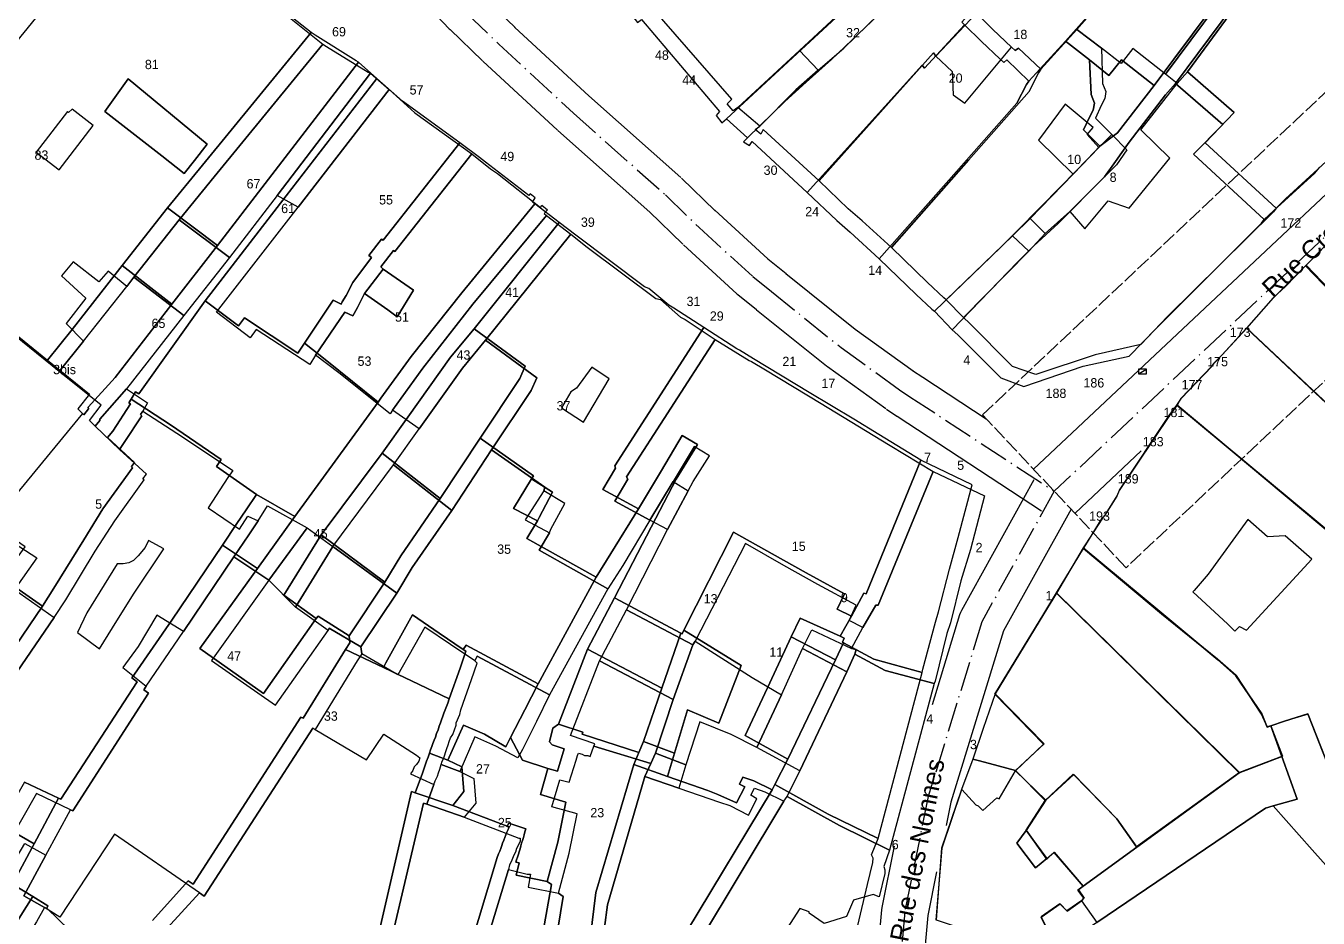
# Model space of a CAD drawing. Header units: metres. Extents: x 1927837 to 1929083, y 4266568 to 4267119.
# Drawn here: x 1927970.1 to 1928081.1, y 4266753.3 to 4266829.9 of the extents above; entities that cross this region are included whole.
import ezdxf
from ezdxf.enums import TextEntityAlignment as Align

# ---------------------------------------------------------------- set-up
doc = ezdxf.new("R2010")
doc.units = ezdxf.units.M
doc.linetypes.add('DASHDOT', pattern=[3.556, 2.54, -0.508, 0, -0.508])
doc.linetypes.add('DASHED', pattern=[1.524, 1.27, -0.254])
for name, color, linetype in [('ASS_AVALOIR', 5, 'CONTINUOUS'), ('BAT_BATI', 8, 'CONTINUOUS'), ('CAD_LIMITE', 94, 'CONTINUOUS'), ('CTL_A_QUALIFIER', 1, 'CONTINUOUS'), ('REC_EMPRISE', 6, 'DASHED'), ('TXT_ADRESSE', 8, 'CONTINUOUS'), ('TXT_VOIE', 7, 'CONTINUOUS'), ('VOI_AXE', 1, 'DASHDOT'), ('VOI_BORDURE', 7, 'CONTINUOUS')]:
    doc.layers.add(name, color=color, linetype=linetype)

# ---------------------------------------------------------------- blocks, each defined once
blk = doc.blocks.new('AVALOIR')
blk.add_line((-0.35, -0.2), (0.35, 0.2))
blk.add_lwpolyline([(-0.35, -0.2), (0.35, -0.2), (0.35, 0.2), (-0.35, 0.2)], close=True)

msp = doc.modelspace()

# ---------------------------------------------------------------- linework, layer by layer
at = {"layer": 'BAT_BATI'}
for points in [[(1928081.8, 4266818.26), (1928078.3, 4266815.06), (1928077.5, 4266814.26), (1928071.4, 4266819.87), (1928073.9, 4266822.47), (1928069.9, 4266825.98), (1928075.71, 4266833.88), (1928074.61, 4266834.68), (1928068, 4266825.78), (1928065.2, 4266827.98), (1928064.2, 4266826.68), (1928062.5, 4266827.99), (1928060.4, 4266829.59), (1928064.7, 4266834.49), (1928066.71, 4266836.99), (1928068.81, 4266839.19), (1928079.03, 4266850.59), (1928079.63, 4266851.29), (1928085.74, 4266857.69)], [(1927964.72, 4266822.87), (1927979.54, 4266841.07), (1927980.35, 4266840.37), (1927984.45, 4266837.17), (1927985.34, 4266836.47), (1927986.95, 4266835.26), (1927992.25, 4266830.95), (1927992.65, 4266830.75), (1927995.65, 4266828.35), (1927986.33, 4266816.95), (1927983.32, 4266813.25), (1927979.41, 4266808.35), (1927978.81, 4266807.55), (1927977.21, 4266808.85), (1927976.41, 4266807.95), (1927974.21, 4266809.66), (1927973.21, 4266808.45), (1927975.31, 4266806.55), (1927973.61, 4266804.35), (1927975.11, 4266802.85), (1927973, 4266800.25), (1927962.2, 4266808.97)], [(1928082.87, 4266785.83), (1928068.97, 4266797.36), (1928069.37, 4266797.96), (1928071.98, 4266800.66), (1928072.18, 4266800.96), (1928072.88, 4266801.66), (1928074.98, 4266803.96), (1928085.78, 4266793.84)], [(1927964.97, 4266768.03), (1927972.58, 4266779.13), (1927973.58, 4266780.63), (1927976.09, 4266784.83), (1927977.79, 4266787.43), (1927980.3, 4266790.93), (1927980.2, 4266791.04), (1927980.5, 4266791.44), (1927978.2, 4266793.54), (1927978.6, 4266794.14), (1927980.1, 4266796.44), (1927980, 4266796.54), (1927980.2, 4266796.84), (1927983.6, 4266794.63), (1927987.91, 4266791.73), (1927987.5, 4266791.13), (1927985.8, 4266788.53), (1927988.5, 4266786.72), (1927989.2, 4266787.82), (1927990.1, 4266787.42), (1927989.3, 4266786.22), (1927988, 4266784.32), (1927983.69, 4266777.92), (1927981.39, 4266779.32), (1927979.78, 4266776.62), (1927978.48, 4266774.82), (1927980.48, 4266773.22), (1927980.28, 4266772.92), (1927980.68, 4266772.62), (1927974.17, 4266762.52), (1927973.97, 4266762.62), (1927971.07, 4266764.02), (1927967.16, 4266757.22)], [(1928082.85, 4266764.22), (1928080.26, 4266770.83), (1928078.26, 4266770.23), (1928077.05, 4266769.83), (1928076.75, 4266769.73), (1928076.25, 4266770.83), (1928074.06, 4266774.13), (1928072.46, 4266775.54), (1928067.66, 4266779.44), (1928060.96, 4266785.06), (1928061.16, 4266785.35), (1928062.56, 4266787.66), (1928062.86, 4266787.96), (1928063.86, 4266789.56), (1928064.06, 4266790.06), (1928068.37, 4266796.56), (1928068.97, 4266797.36), (1928082.87, 4266785.83)], [(1927981.96, 4266752.1), (1927985.07, 4266755.5), (1927985.47, 4266755.2), (1927994.79, 4266769.61), (1927994.99, 4266769.5), (1927999.39, 4266766.9), (1928000.89, 4266769.1), (1928003.69, 4266767.3), (1928003.99, 4266767.09), (1928003.89, 4266766.79), (1928003.69, 4266766.49), (1928003.49, 4266766.29), (1928003.39, 4266765.99), (1928003.19, 4266765.69), (1928005.19, 4266764.79), (1928004.59, 4266763.09), (1928004.29, 4266763.19), (1928000.98, 4266749.08)], [(1928048.32, 4266753.14), (1928048.82, 4266759.35), (1928050.53, 4266764.35), (1928051.73, 4266763.05), (1928051.93, 4266762.95), (1928052.13, 4266762.75), (1928052.33, 4266762.55), (1928053.53, 4266763.64), (1928053.73, 4266763.55), (1928055.13, 4266765.95), (1928057.73, 4266763.44), (1928056.03, 4266760.84), (1928055.23, 4266759.74), (1928056.83, 4266757.64), (1928057.83, 4266758.44), (1928058.43, 4266758.94), (1928060.93, 4266756.03), (1928060.53, 4266755.73), (1928061.03, 4266755.03), (1928060.83, 4266754.83), (1928059.53, 4266753.93), (1928058.93, 4266754.53), (1928057.32, 4266753.43), (1928058.62, 4266750.83)], [(1928027.9, 4266751.16), (1928035.22, 4266763.36), (1928035.52, 4266763.76), (1928040.02, 4266761.26), (1928044.32, 4266759.15), (1928043.82, 4266757.75), (1928043.92, 4266757.45), (1928043.92, 4266757.15), (1928043.41, 4266755.15), (1928042.91, 4266755.35), (1928041.21, 4266754.85), (1928040.61, 4266753.45), (1928038.71, 4266752.85), (1928037.41, 4266753.75), (1928037.41, 4266753.85), (1928036.61, 4266754.15), (1928034.5, 4266750.85)]]:
    msp.add_lwpolyline(points, dxfattribs=at)
for points in [[(1928030.37, 4266823.21), (1928030.77, 4266823.61), (1928023.97, 4266831.43), (1928023.67, 4266831.23), (1928022.97, 4266832.13), (1928023.27, 4266832.33), (1928039.1, 4266845.52), (1928040.1, 4266844.22), (1928041.8, 4266845.42), (1928042.1, 4266845.12), (1928042.9, 4266844.02), (1928047.4, 4266838.71), (1928045.09, 4266836.61), (1928045.19, 4266835.81), (1928036.58, 4266827.81), (1928031.27, 4266822.91), (1928030.87, 4266822.61)], [(1928055.39, 4266827.99), (1928055.09, 4266827.79), (1928054.79, 4266828.09), (1928053.19, 4266829.6), (1928051.79, 4266831), (1928051.49, 4266831.2), (1928052.49, 4266832.3), (1928059.1, 4266839.4), (1928059.4, 4266839.2), (1928062.41, 4266836.49), (1928062.61, 4266836.39), (1928062.9, 4266836.09), (1928063.11, 4266835.99), (1928063.3, 4266835.79), (1928063.5, 4266835.59), (1928064.7, 4266834.49), (1928060.4, 4266829.59), (1928057.29, 4266826.19)], [(1928033.47, 4266821.01), (1928033.27, 4266820.61), (1928032.77, 4266821.01), (1928033.17, 4266821.31), (1928036.27, 4266824.41), (1928038.18, 4266826.11), (1928040.38, 4266828.01), (1928048.39, 4266835.81), (1928052.49, 4266832.3), (1928051.49, 4266831.2), (1928051.79, 4266831), (1928048.29, 4266827.3), (1928048.09, 4266827.6), (1928038.27, 4266816.6)], [(1928068, 4266825.78), (1928074.61, 4266834.68), (1928075.71, 4266833.88), (1928069.9, 4266825.98), (1928069, 4266824.98)], [(1928048.97, 4266806.58), (1928047.57, 4266807.89), (1928044.47, 4266810.89), (1928051.08, 4266818.39), (1928056.29, 4266824.29), (1928057.09, 4266825.89), (1928057.29, 4266826.19), (1928060.4, 4266829.59), (1928062.5, 4266827.99), (1928062.59, 4266824.98), (1928062.89, 4266824.28), (1928062.79, 4266823.68), (1928062.49, 4266823.08), (1928061.99, 4266821.98), (1928063.39, 4266820.58), (1928062.29, 4266819.48), (1928061.29, 4266820.58), (1928061.79, 4266821.18), (1928059.39, 4266823.19), (1928057.09, 4266820.09), (1928060.09, 4266817.18), (1928056.38, 4266813.38), (1928054.88, 4266811.88), (1928049.17, 4266806.38)], [(1927995.95, 4266828.15), (1927999.55, 4266825.94), (1927999.75, 4266825.84), (1927991.73, 4266815.34), (1927987.62, 4266810.04), (1927983.32, 4266813.25), (1927986.33, 4266816.95), (1927995.65, 4266828.35)], [(1928036.27, 4266824.41), (1928033.17, 4266821.31), (1928031.27, 4266822.91), (1928036.58, 4266827.81), (1928038.18, 4266826.11)], [(1928041.97, 4266813.19), (1928040.77, 4266814.2), (1928038.27, 4266816.6), (1928048.09, 4266827.6), (1928048.29, 4266827.3), (1928049.69, 4266826), (1928049.78, 4266824), (1928050.78, 4266823.29), (1928054.79, 4266828.09), (1928055.09, 4266827.79), (1928055.39, 4266827.99), (1928057.29, 4266826.19), (1928057.09, 4266825.89), (1928056.29, 4266824.29), (1928051.08, 4266818.39), (1928044.47, 4266810.89)], [(1928001.35, 4266824.44), (1927993.53, 4266814.34), (1927991.73, 4266815.34), (1927999.75, 4266825.84)], [(1928056.28, 4266810.58), (1928057.68, 4266812.08), (1928059.78, 4266813.98), (1928061.08, 4266812.48), (1928063.09, 4266814.88), (1928064.89, 4266814.27), (1928068.39, 4266818.57), (1928065.89, 4266820.98), (1928069, 4266824.98), (1928069.9, 4266825.98), (1928073.9, 4266822.47), (1928071.4, 4266819.87), (1928077.5, 4266814.26), (1928077.29, 4266813.96), (1928068.18, 4266804.96), (1928065.88, 4266802.56), (1928061.97, 4266801.67), (1928056.87, 4266799.97), (1928054.87, 4266800.67), (1928054.77, 4266800.77), (1928051.17, 4266804.38), (1928050.67, 4266804.88)], [(1927985.73, 4266819.75), (1927978.93, 4266825.36), (1927976.93, 4266822.56), (1927981.83, 4266818.76), (1927983.73, 4266817.25), (1927984.63, 4266818.35)], [(1927985.73, 4266819.75), (1927984.63, 4266818.35), (1927983.73, 4266817.25), (1927981.83, 4266818.76), (1927976.93, 4266822.56), (1927978.93, 4266825.36)], [(1928003.55, 4266822.44), (1928008.45, 4266818.93), (1928001.83, 4266810.53), (1928001.73, 4266810.63), (1928000.63, 4266809.23), (1928000.83, 4266809.03), (1927999.23, 4266806.93), (1927998.63, 4266805.73), (1927998.33, 4266805.23), (1927998.23, 4266805.03), (1927997.53, 4266805.33), (1927995.02, 4266801.63), (1927994.52, 4266800.83), (1927989.92, 4266803.84), (1927989.42, 4266803.14), (1927986.52, 4266805.34), (1927993.53, 4266814.34), (1928001.35, 4266824.44)], [(1927973.02, 4266817.56), (1927975.92, 4266821.36), (1927974.12, 4266822.77), (1927973.82, 4266822.47), (1927973.72, 4266822.57), (1927971.02, 4266819.07)], [(1928056.38, 4266813.38), (1928060.09, 4266817.18), (1928062.29, 4266819.48), (1928063.39, 4266820.58), (1928064.69, 4266819.28), (1928063.79, 4266817.98), (1928059.78, 4266813.98), (1928057.68, 4266812.08)], [(1928010.05, 4266817.63), (1928010.65, 4266817.23), (1928014.35, 4266814.32), (1928014.45, 4266814.52), (1928014.95, 4266814.12), (1928014.65, 4266813.82), (1928014.85, 4266813.62), (1928008.53, 4266806.02), (1928004.23, 4266800.52), (1928001.62, 4266796.92), (1928001.42, 4266796.62), (1927997.02, 4266800.13), (1927995.02, 4266801.63), (1927997.53, 4266805.33), (1927998.23, 4266805.03), (1927998.33, 4266805.23), (1927998.63, 4266805.73), (1927999.23, 4266806.93), (1928001.23, 4266805.53), (1928002.03, 4266804.93), (1928003.43, 4266807.23), (1928000.83, 4266809.03), (1928000.63, 4266809.23), (1928001.73, 4266810.63), (1928001.83, 4266810.53), (1928008.45, 4266818.93)], [(1928095, 4266802.44), (1928089.99, 4266799.04), (1928080.09, 4266809.36), (1928082.8, 4266812.15), (1928083.5, 4266812.85), (1928086.2, 4266814.85), (1928086.8, 4266815.35), (1928089.91, 4266817.95), (1928091.81, 4266819.55), (1928101.7, 4266802.63), (1928097.3, 4266799.33)], [(1927987.62, 4266810.04), (1927983.71, 4266805.04), (1927979.41, 4266808.35), (1927983.32, 4266813.25)], [(1928016.95, 4266812.02), (1928009.63, 4266802.92), (1928007.63, 4266800.52), (1928003.92, 4266795.32), (1928001.62, 4266796.92), (1928004.23, 4266800.52), (1928008.53, 4266806.02), (1928014.85, 4266813.62)], [(1928016.42, 4266788.9), (1928014.62, 4266790), (1928014.72, 4266790.3), (1928010.12, 4266793.51), (1928013.53, 4266798.61), (1928014.03, 4266799.71), (1928009.63, 4266802.92), (1928016.95, 4266812.02), (1928018.35, 4266810.91), (1928024.25, 4266806.51), (1928024.65, 4266806.41), (1928026.35, 4266804.9), (1928026.75, 4266804.7), (1928029.35, 4266803), (1928021.73, 4266791.2), (1928021.83, 4266791), (1928020.73, 4266789.1), (1928023.73, 4266787.49), (1928021.42, 4266783.59), (1928020.12, 4266781.59), (1928014.22, 4266784.9), (1928015.12, 4266786.4), (1928015.22, 4266786.7)], [(1928049.17, 4266806.38), (1928054.88, 4266811.88), (1928056.28, 4266810.58), (1928050.67, 4266804.88)], [(1928003.43, 4266807.23), (1928002.03, 4266804.93), (1928001.23, 4266805.53), (1927999.23, 4266806.93), (1928000.83, 4266809.03)], [(1928089.59, 4266794.04), (1928087.78, 4266792.04), (1928085.78, 4266793.84), (1928074.98, 4266803.96), (1928077.29, 4266806.56), (1928078.29, 4266807.56), (1928080.09, 4266809.36), (1928089.99, 4266799.04), (1928099.69, 4266790.62), (1928099.49, 4266790.52), (1928096.38, 4266787.22)], [(1927983.71, 4266805.04), (1927978.8, 4266798.74), (1927976.5, 4266796.14), (1927976.5, 4266796.04), (1927976.1, 4266795.54), (1927976, 4266795.64), (1927975.6, 4266796.04), (1927976.6, 4266797.34), (1927973, 4266800.25), (1927975.11, 4266802.85), (1927978.81, 4266807.55), (1927979.41, 4266808.35)], [(1928014.03, 4266799.71), (1928013.53, 4266798.61), (1928010.12, 4266793.51), (1928006.72, 4266788.31), (1928001.72, 4266792.22), (1928003.92, 4266795.32), (1928007.63, 4266800.52), (1928009.63, 4266802.92)], [(1928032.25, 4266801.19), (1928032.45, 4266801.09), (1928033.65, 4266800.39), (1928038.45, 4266797.49), (1928042.25, 4266795.18), (1928044.35, 4266793.88), (1928048.05, 4266791.67), (1928043.34, 4266780.17), (1928043.14, 4266780.17), (1928042.03, 4266778.27), (1928040.83, 4266778.87), (1928041.44, 4266780.17), (1928038.14, 4266781.97), (1928035.23, 4266783.58), (1928031.93, 4266785.48), (1928027.62, 4266777.08), (1928027.42, 4266776.78), (1928021.72, 4266779.79), (1928025.23, 4266786.69), (1928027.03, 4266789.99), (1928027.44, 4266790.79), (1928028.84, 4266792.99), (1928027.54, 4266793.79), (1928025.73, 4266790.79), (1928023.73, 4266787.49), (1928020.73, 4266789.1), (1928021.83, 4266791), (1928021.73, 4266791.2), (1928029.35, 4266803)], [(1928020.24, 4266799.6), (1928018.74, 4266800.61), (1928017.43, 4266798.81), (1928016.93, 4266798.51), (1928016.13, 4266797.11), (1928018.03, 4266795.9)], [(1927978.8, 4266798.74), (1927980.6, 4266797.54), (1927980.2, 4266796.84), (1927980, 4266796.54), (1927980.1, 4266796.44), (1927978.6, 4266794.14), (1927978.2, 4266793.54), (1927976.1, 4266795.54), (1927976.5, 4266796.04), (1927976.5, 4266796.14)], [(1928014.72, 4266790.3), (1928014.62, 4266790), (1928013.02, 4266787.5), (1928015.12, 4266786.4), (1928014.22, 4266784.9), (1928020.12, 4266781.59), (1928015.11, 4266772.49), (1928008.91, 4266775.8), (1928008.71, 4266775.4), (1928006.61, 4266776.8), (1928004.41, 4266778.3), (1928002.1, 4266774.2), (1927999, 4266776.01), (1927998.9, 4266776.61), (1928002.01, 4266781.21), (1928003.31, 4266783.41), (1928006.72, 4266788.31), (1928010.12, 4266793.51)], [(1928006.72, 4266788.31), (1928003.31, 4266783.41), (1928002.01, 4266781.21), (1927996.51, 4266785.22), (1928001.72, 4266792.22)], [(1928052.45, 4266789.57), (1928051.25, 4266784.96), (1928050.44, 4266782.26), (1928049.54, 4266778.66), (1928049.24, 4266777.76), (1928048.23, 4266773.66), (1928048.13, 4266773.46), (1928043.93, 4266774.56), (1928041.33, 4266775.97), (1928041.43, 4266776.37), (1928041.03, 4266776.47), (1928042.03, 4266778.27), (1928043.14, 4266780.17), (1928043.34, 4266780.17), (1928048.05, 4266791.67)], [(1928027.03, 4266789.99), (1928025.23, 4266786.69), (1928023.73, 4266787.49), (1928025.73, 4266790.79)], [(1927994.31, 4266786.82), (1927991, 4266782.32), (1927988, 4266784.32), (1927989.3, 4266786.22), (1927990.1, 4266787.42), (1927990.9, 4266788.72)], [(1927996.51, 4266785.22), (1927993.3, 4266780.01), (1927991, 4266782.32), (1927994.31, 4266786.82)], [(1928073.36, 4266778.54), (1928073.96, 4266777.94), (1928074.36, 4266778.34), (1928074.96, 4266778.04), (1928080.57, 4266784.14), (1928078.27, 4266786.14), (1928076.77, 4266786.04), (1928075.07, 4266787.54), (1928071.66, 4266782.84), (1928070.46, 4266781.44), (1928070.36, 4266781.34)], [(1927968.18, 4266786.14), (1927971.08, 4266784.24), (1927969.18, 4266781.54), (1927972.58, 4266779.13), (1927964.97, 4266768.03), (1927963.96, 4266768.63), (1927959.25, 4266761.43), (1927957.75, 4266762.23), (1927952.05, 4266765.44), (1927967.88, 4266786.44)], [(1927981.99, 4266785.03), (1927980.69, 4266785.73), (1927980.39, 4266785.13), (1927979.79, 4266784.43), (1927979.39, 4266784.03), (1927978.99, 4266783.83), (1927978.49, 4266783.73), (1927977.99, 4266783.73), (1927975.38, 4266779.53), (1927974.58, 4266777.83), (1927976.48, 4266776.43), (1927977.58, 4266778.23), (1927979.39, 4266781.13)], [(1928002.01, 4266781.21), (1927998.9, 4266776.61), (1927996.2, 4266778.21), (1927996.1, 4266778.01), (1927993.3, 4266780.01), (1927996.51, 4266785.22)], [(1928058.65, 4266781.25), (1928060.96, 4266785.06), (1928067.66, 4266779.44), (1928072.46, 4266775.54), (1928074.06, 4266774.13), (1928076.25, 4266770.83), (1928076.75, 4266769.73), (1928077.05, 4266769.83), (1928078.05, 4266767.22), (1928074.35, 4266765.83)], [(1927991, 4266782.32), (1927986.09, 4266775.42), (1927991.59, 4266771.61), (1927996.1, 4266778.01), (1927996.2, 4266778.21), (1927998.9, 4266776.61), (1927999, 4266776.01), (1927998.6, 4266775.41), (1927994.99, 4266769.5), (1927994.79, 4266769.61), (1927985.47, 4266755.2), (1927985.07, 4266755.5), (1927977.77, 4266760.51), (1927973.06, 4266753.41), (1927971.76, 4266754.22), (1927969.96, 4266755.22), (1927971.86, 4266758.72), (1927973.97, 4266762.62), (1927974.17, 4266762.52), (1927980.68, 4266772.62), (1927980.28, 4266772.92), (1927980.48, 4266773.22), (1927983.69, 4266777.92), (1927988, 4266784.32)], [(1928074.35, 4266765.83), (1928065.53, 4266759.43), (1928063.84, 4266761.83), (1928060.14, 4266765.64), (1928057.73, 4266763.44), (1928055.13, 4266765.95), (1928057.54, 4266768.24), (1928053.34, 4266772.55), (1928057.55, 4266779.45), (1928058.65, 4266781.25)], [(1928027.42, 4266776.78), (1928025.72, 4266772.08), (1928019.41, 4266775.39), (1928021.72, 4266779.79)], [(1928041.03, 4266776.47), (1928041.43, 4266776.37), (1928041.33, 4266775.97), (1928040.63, 4266774.47), (1928036.83, 4266776.47), (1928037.63, 4266778.07)], [(1928028.02, 4266770.17), (1928026.81, 4266766.47), (1928024.21, 4266767.48), (1928025.72, 4266772.08), (1928027.42, 4266776.78), (1928027.62, 4266777.08), (1928032.52, 4266773.97), (1928035.02, 4266772.47), (1928032.92, 4266767.97), (1928030.72, 4266769.07)], [(1928015.11, 4266772.49), (1928014, 4266770.19), (1928012.8, 4266767.79), (1928012.4, 4266767.09), (1928010.5, 4266768.09), (1928008.7, 4266768.89), (1928007.4, 4266765.89), (1928005.8, 4266766.49), (1928005.9, 4266766.79), (1928006, 4266766.99), (1928006.3, 4266767.89), (1928006.4, 4266768.19), (1928006.5, 4266768.49), (1928006.6, 4266768.79), (1928006.8, 4266769.09), (1928007.1, 4266769.89), (1928007.1, 4266770.09), (1928007.4, 4266770.79), (1928007.5, 4266771.19), (1928008.4, 4266773.8), (1928008.91, 4266775.2), (1928008.71, 4266775.4), (1928008.91, 4266775.8)], [(1928040.63, 4266774.47), (1928036.62, 4266765.96), (1928032.92, 4266767.97), (1928035.02, 4266772.47), (1928036.83, 4266776.47)], [(1928043.93, 4266774.56), (1928048.13, 4266773.46), (1928044.32, 4266759.15), (1928040.02, 4266761.26), (1928035.52, 4266763.76), (1928036.62, 4266765.96), (1928040.63, 4266774.47), (1928041.33, 4266775.97)], [(1928025.72, 4266772.08), (1928024.21, 4266767.48), (1928023.81, 4266766.58), (1928018.91, 4266768.08), (1928019.01, 4266768.28), (1928016.91, 4266768.98), (1928019.41, 4266775.39)], [(1928017.91, 4266767.38), (1928018.11, 4266767.28), (1928018.41, 4266767.28), (1928018.61, 4266767.18), (1928018.91, 4266768.08), (1928023.81, 4266766.58), (1928023.31, 4266765.48), (1928020.09, 4266754.47), (1928019.59, 4266750.57), (1928019.79, 4266746.36), (1928020.58, 4266740.06), (1928016.88, 4266739.56), (1928015.59, 4266750.97), (1928016.29, 4266755.17), (1928015.89, 4266755.47), (1928016.8, 4266758.88), (1928017.5, 4266762.28), (1928015.3, 4266762.88), (1928016, 4266765.18), (1928016.8, 4266764.98), (1928017.4, 4266766.88), (1928017.51, 4266767.28), (1928017.61, 4266767.48)], [(1928026.81, 4266766.47), (1928026.21, 4266764.47), (1928023.31, 4266765.48), (1928023.81, 4266766.58), (1928024.21, 4266767.48)], [(1928007.4, 4266765.89), (1928008.6, 4266765.29), (1928008.79, 4266763.19), (1928007.79, 4266761.99), (1928004.59, 4266763.09), (1928005.19, 4266764.79), (1928005.29, 4266765.09), (1928005.49, 4266765.49), (1928005.59, 4266765.79), (1928005.69, 4266766.09), (1928005.8, 4266766.49)], [(1928026.21, 4266764.47), (1928029.71, 4266763.27), (1928030.61, 4266762.97), (1928032.21, 4266762.16), (1928032.91, 4266763.56), (1928032.41, 4266763.87), (1928032.71, 4266764.47), (1928033.61, 4266764.16), (1928035.22, 4266763.36), (1928027.9, 4266751.16), (1928028.3, 4266751.06), (1928027.79, 4266746.96), (1928027.99, 4266743.25), (1928028.19, 4266741.15), (1928026.49, 4266740.95), (1928025.19, 4266740.65), (1928020.58, 4266740.06), (1928019.79, 4266746.36), (1928019.59, 4266750.57), (1928020.09, 4266754.47), (1928023.31, 4266765.48)], [(1928004.59, 4266763.09), (1928007.79, 4266761.99), (1928012.49, 4266760.18), (1928012.59, 4266760.18), (1928012.59, 4266759.88), (1928012.49, 4266759.68), (1928012.39, 4266759.48), (1928012.29, 4266759.28), (1928012.19, 4266758.98), (1928012.09, 4266758.78), (1928011.99, 4266758.58), (1928011.89, 4266758.28), (1928011.79, 4266758.08), (1928011.69, 4266757.88), (1928011.59, 4266757.48), (1928009.18, 4266749.58), (1928008.88, 4266749.48), (1928007.08, 4266749.38), (1928003.68, 4266749.18), (1928000.98, 4266749.08), (1928004.29, 4266763.19)], [(1928055.23, 4266759.74), (1928056.03, 4266760.84), (1928057.83, 4266758.44), (1928056.83, 4266757.64)], [(1927966.45, 4266754.12), (1927967.96, 4266756.72), (1927968.16, 4266756.52), (1927970.06, 4266759.72), (1927971.86, 4266758.72), (1927969.96, 4266755.22), (1927971.76, 4266754.22), (1927971.06, 4266753.01), (1927965.54, 4266744.31), (1927961.04, 4266746.92), (1927965.55, 4266754.52)], [(1928013.19, 4266757.08), (1928013.49, 4266757.08), (1928013.29, 4266755.98), (1928015.89, 4266755.47), (1928016.29, 4266755.17), (1928015.59, 4266750.97), (1928016.88, 4266739.56), (1928016.58, 4266739.56), (1928013.27, 4266738.96), (1928010.57, 4266738.47), (1928009.28, 4266745.87), (1928008.88, 4266749.48), (1928009.18, 4266749.58), (1928011.59, 4266757.48)]]:
    msp.add_lwpolyline(points, close=True, dxfattribs=at)
at = {"layer": 'CAD_LIMITE'}
for points in [[(1928084.7, 4266856.69), (1928078.64, 4266850.22), (1928078.02, 4266849.61), (1928067.76, 4266838.2), (1928065.75, 4266835.99), (1928063.73, 4266833.5), (1928059.41, 4266828.6), (1928061.47, 4266826.99), (1928063.15, 4266825.65), (1928064.24, 4266827.01), (1928067.04, 4266824.79), (1928073.62, 4266833.64), (1928074.69, 4266832.83), (1928068.86, 4266824.97)], [(1928041.78, 4266846.34), (1928042.63, 4266845.3), (1928041.05, 4266844.11), (1928040.82, 4266844.4), (1928039.12, 4266843.23), (1928038.05, 4266844.52), (1928022.3, 4266831.28), (1928021.98, 4266831.09), (1928022.68, 4266830.21), (1928023.01, 4266830.47), (1928029.71, 4266822.57), (1928029.41, 4266822.21), (1928029.9, 4266821.6), (1928030.3, 4266821.93), (1928035.61, 4266826.83), (1928044.2, 4266834.78), (1928044.04, 4266835.63), (1928046.36, 4266837.66), (1928048.63, 4266839.35), (1928048.56, 4266839.47), (1928050.08, 4266840.81), (1928046.11, 4266846.18), (1928044.45, 4266848.39), (1928041.78, 4266846.34)], [(1927978.42, 4266809.33), (1927982.32, 4266814.29), (1927985.31, 4266817.96), (1927994.65, 4266829.33), (1927991.58, 4266831.74), (1927991.28, 4266831.99), (1927985.91, 4266836.21), (1927984.3, 4266837.5), (1927983.49, 4266838.13), (1927979.32, 4266841.4), (1927978.56, 4266842.02), (1927963.73, 4266823.86)], [(1928051.46, 4266831.3), (1928050.52, 4266830.23), (1928050.76, 4266830.01), (1928052.21, 4266828.58), (1928053.79, 4266827.08), (1928054.12, 4266826.76), (1928054.37, 4266827.01), (1928056.28, 4266825.17), (1928059.41, 4266828.6), (1928063.73, 4266833.5), (1928062.51, 4266834.57), (1928062.29, 4266834.78), (1928062.08, 4266834.96), (1928061.89, 4266835.12), (1928061.63, 4266835.34), (1928061.4, 4266835.53), (1928058.39, 4266838.15), (1928058.09, 4266838.44), (1928051.46, 4266831.3)], [(1928044.2, 4266834.78), (1928035.61, 4266826.83), (1928030.3, 4266821.93), (1928032.12, 4266820.29), (1928035.32, 4266823.43), (1928037.16, 4266825.08), (1928039.32, 4266827.03), (1928047.43, 4266834.75)], [(1928047.43, 4266834.75), (1928039.32, 4266827.03), (1928037.16, 4266825.08), (1928035.32, 4266823.43), (1928032.12, 4266820.29), (1928031.78, 4266819.96), (1928032.29, 4266819.64), (1928032.5, 4266819.98), (1928037.24, 4266815.6), (1928047.1, 4266826.55), (1928047.32, 4266826.28), (1928050.76, 4266830.01), (1928050.52, 4266830.23), (1928051.46, 4266831.3), (1928047.43, 4266834.75)], [(1928068.86, 4266824.97), (1928074.69, 4266832.83), (1928073.62, 4266833.64), (1928067.04, 4266824.79), (1928063.89, 4266820.73), (1928062.37, 4266819.59), (1928061.3, 4266818.48), (1928059.09, 4266816.19), (1928055.34, 4266812.38), (1928053.88, 4266810.92), (1928048.18, 4266805.41), (1928049.69, 4266803.82), (1928055.3, 4266809.62), (1928056.7, 4266811.04), (1928058.8, 4266812.96), (1928062.77, 4266816.94), (1928063.72, 4266818.28), (1928064.25, 4266819.04), (1928064.89, 4266819.94), (1928068.01, 4266823.98), (1928068.86, 4266824.97)], [(1928056.28, 4266825.17), (1928054.37, 4266827.01), (1928054.12, 4266826.76), (1928053.79, 4266827.08), (1928052.21, 4266828.58), (1928050.76, 4266830.01), (1928047.32, 4266826.28), (1928047.1, 4266826.55), (1928037.24, 4266815.6), (1928039.79, 4266813.21), (1928040.92, 4266812.21), (1928043.43, 4266809.92), (1928050.05, 4266817.42), (1928055.24, 4266823.28), (1928056.06, 4266824.89), (1928056.28, 4266825.17)], [(1927986.6, 4266811.06), (1927990.7, 4266816.38), (1927998.71, 4266826.8), (1927998.51, 4266826.91), (1927994.98, 4266829.11), (1927994.65, 4266829.33), (1927985.31, 4266817.96), (1927982.32, 4266814.29), (1927986.6, 4266811.06)], [(1928059.41, 4266828.6), (1928056.28, 4266825.17), (1928056.06, 4266824.89), (1928055.24, 4266823.28), (1928050.05, 4266817.42), (1928043.43, 4266809.92), (1928046.61, 4266806.86), (1928047.94, 4266805.59), (1928048.18, 4266805.41), (1928053.88, 4266810.92), (1928055.34, 4266812.38), (1928059.09, 4266816.19), (1928061.3, 4266818.48), (1928062.37, 4266819.59), (1928060.96, 4266820.98), (1928061.45, 4266822.03), (1928061.79, 4266822.67), (1928061.9, 4266823.27), (1928061.62, 4266824.02), (1928061.47, 4266826.99), (1928059.41, 4266828.6)], [(1927968.14, 4266782.49), (1927971.58, 4266780.1), (1927972.54, 4266781.64), (1927975.12, 4266785.8), (1927976.76, 4266788.45), (1927979.31, 4266791.97), (1927979.22, 4266792.08), (1927979.48, 4266792.44), (1927977.16, 4266794.57), (1927977.63, 4266795.13), (1927979.13, 4266797.46), (1927978.98, 4266797.56), (1927979.2, 4266797.88), (1927979.57, 4266798.5), (1927979.84, 4266798.33), (1927985.54, 4266806.32), (1927992.5, 4266815.31), (1928000.29, 4266825.4), (1927998.71, 4266826.8), (1927990.7, 4266816.38), (1927986.6, 4266811.06), (1927982.69, 4266806.01), (1927977.82, 4266799.72), (1927975.5, 4266797.17), (1927975.54, 4266797.05), (1927975.12, 4266796.53), (1927975, 4266796.65)], [(1928061.47, 4266826.99), (1928061.62, 4266824.02), (1928061.9, 4266823.27), (1928061.79, 4266822.67), (1928061.45, 4266822.03), (1928060.96, 4266820.98), (1928062.37, 4266819.59), (1928063.89, 4266820.73), (1928067.04, 4266824.79), (1928064.24, 4266827.01), (1928063.15, 4266825.65), (1928061.47, 4266826.99)], [(1928000.29, 4266825.4), (1927992.5, 4266815.31), (1927985.54, 4266806.32), (1927988.4, 4266804.15), (1927988.91, 4266804.86), (1927993.51, 4266801.82), (1927994.06, 4266802.67), (1927996.54, 4266806.37), (1927997.21, 4266806.03), (1927997.32, 4266806.22), (1927997.65, 4266806.78), (1927998.23, 4266807.89), (1927999.83, 4266810.04), (1927999.61, 4266810.19), (1928000.68, 4266811.6), (1928000.83, 4266811.51), (1928007.42, 4266819.88), (1928002.49, 4266823.45), (1928000.29, 4266825.4)], [(1928068.86, 4266824.97), (1928068.01, 4266823.98), (1928064.89, 4266819.94), (1928064.25, 4266819.04), (1928063.72, 4266818.28), (1928062.77, 4266816.94), (1928058.8, 4266812.96), (1928056.7, 4266811.04), (1928055.3, 4266809.62), (1928049.69, 4266803.82), (1928050.16, 4266803.39), (1928053.79, 4266799.77), (1928053.88, 4266799.71), (1928055.84, 4266798.96), (1928060.93, 4266800.71), (1928064.88, 4266801.57), (1928067.21, 4266803.93), (1928076.25, 4266812.98), (1928076.47, 4266813.28), (1928070.41, 4266818.91), (1928072.94, 4266821.45), (1928068.86, 4266824.97)], [(1928068.86, 4266824.97), (1928072.94, 4266821.45), (1928070.41, 4266818.91), (1928076.47, 4266813.28), (1928077.28, 4266814.03), (1928080.83, 4266817.26), (1928081.27, 4266817.77)], [(1928000.4, 4266797.62), (1928000.64, 4266797.95), (1928003.23, 4266801.54), (1928007.58, 4266806.99), (1928013.85, 4266814.64), (1928013.64, 4266814.79), (1928013.89, 4266815.14), (1928013.45, 4266815.49), (1928013.34, 4266815.35), (1928009.62, 4266818.2), (1928009.09, 4266818.6), (1928007.42, 4266819.88), (1928000.83, 4266811.51), (1928000.68, 4266811.6), (1927999.61, 4266810.19), (1927999.83, 4266810.04), (1927998.23, 4266807.89), (1927997.65, 4266806.78), (1927997.32, 4266806.22), (1927997.21, 4266806.03), (1927996.54, 4266806.37), (1927994.06, 4266802.67), (1927995.99, 4266801.17), (1928000.4, 4266797.62)], [(1928089.99, 4266798.99), (1928094.98, 4266802.47), (1928097.26, 4266799.36), (1928099.67, 4266796.97), (1928103.49, 4266793.17), (1928106.83, 4266795.27), (1928103.27, 4266800.8), (1928102.01, 4266802.79), (1928101.65, 4266802.59), (1928091.77, 4266819.58), (1928089.9, 4266817.99), (1928086.77, 4266815.33), (1928086.18, 4266814.89), (1928083.47, 4266812.8), (1928082.8, 4266812.13), (1928080.04, 4266809.3), (1928089.99, 4266798.99)], [(1927993.25, 4266787.79), (1927990.04, 4266783.34), (1927985.09, 4266776.45), (1927990.56, 4266772.61), (1927995.08, 4266779.03), (1927992.31, 4266781.03), (1927995.5, 4266786.21), (1928000.74, 4266793.23), (1928002.95, 4266796.32), (1928006.62, 4266801.48), (1928008.63, 4266803.91), (1928015.95, 4266813.03), (1928013.85, 4266814.64), (1928007.58, 4266806.99), (1928003.23, 4266801.54), (1928000.64, 4266797.95), (1928000.4, 4266797.62), (1927993.25, 4266787.79)], [(1927982.69, 4266806.01), (1927986.6, 4266811.06), (1927982.32, 4266814.29), (1927978.42, 4266809.33), (1927982.69, 4266806.01)], [(1928008.63, 4266803.91), (1928013.02, 4266800.7), (1928012.57, 4266799.64), (1928009.17, 4266794.51), (1928013.74, 4266791.29), (1928013.57, 4266791.02), (1928015.37, 4266789.87), (1928014.22, 4266787.7), (1928014.07, 4266787.43), (1928013.17, 4266785.91), (1928019.11, 4266782.59), (1928020.37, 4266784.62), (1928022.76, 4266788.46), (1928019.69, 4266790.12), (1928020.79, 4266791.95), (1928020.73, 4266792.15), (1928028.37, 4266804.03), (1928025.78, 4266805.69), (1928025.36, 4266805.95), (1928023.64, 4266807.36), (1928023.27, 4266807.5), (1928017.36, 4266811.94), (1928015.95, 4266813.03), (1928008.63, 4266803.91)], [(1927961.22, 4266809.96), (1927972.01, 4266801.21), (1927974.11, 4266803.86), (1927977.81, 4266808.57), (1927978.42, 4266809.33)], [(1927975, 4266796.65), (1927975.12, 4266796.53), (1927975.54, 4266797.05), (1927975.5, 4266797.17), (1927977.82, 4266799.72), (1927982.69, 4266806.01), (1927978.42, 4266809.33), (1927977.81, 4266808.57), (1927974.11, 4266803.86), (1927972.01, 4266801.21), (1927975.62, 4266798.29), (1927974.6, 4266797.04), (1927975, 4266796.65)], [(1928074.95, 4266803.95), (1928085.76, 4266793.81), (1928087.83, 4266792.08), (1928095.11, 4266785.77), (1928095.3, 4266785.97), (1928096.42, 4266787.21), (1928099.47, 4266790.52), (1928099.73, 4266790.66), (1928089.99, 4266798.99), (1928080.04, 4266809.3), (1928078.3, 4266807.55), (1928077.24, 4266806.56), (1928074.95, 4266803.95)], [(1927985.54, 4266806.32), (1927979.84, 4266798.33), (1927979.57, 4266798.5), (1927979.2, 4266797.88), (1927982.58, 4266795.65), (1927986.91, 4266792.69), (1927986.52, 4266792.1), (1927988.24, 4266790.87), (1927989.94, 4266789.68), (1927993.25, 4266787.79), (1928000.4, 4266797.62), (1927995.99, 4266801.17), (1927994.06, 4266802.67), (1927993.51, 4266801.82), (1927988.91, 4266804.86), (1927988.4, 4266804.15), (1927985.54, 4266806.32)], [(1928000.74, 4266793.23), (1928005.72, 4266789.35), (1928009.17, 4266794.51), (1928012.57, 4266799.64), (1928013.02, 4266800.7), (1928008.63, 4266803.91), (1928006.62, 4266801.48), (1928002.95, 4266796.32), (1928000.74, 4266793.23)], [(1928022.76, 4266788.46), (1928024.72, 4266791.75), (1928026.49, 4266794.76), (1928027.81, 4266793.97), (1928026.44, 4266791.75), (1928025.99, 4266791.01), (1928024.23, 4266787.64), (1928020.69, 4266780.81), (1928026.4, 4266777.79), (1928026.49, 4266777.73), (1928026.65, 4266778.04), (1928030.92, 4266786.46), (1928034.23, 4266784.59), (1928037.14, 4266782.97), (1928040.43, 4266781.15), (1928039.82, 4266779.84), (1928041.03, 4266779.25), (1928042.1, 4266781.21), (1928042.3, 4266781.16), (1928047, 4266792.64), (1928043.39, 4266794.84), (1928041.24, 4266796.14), (1928037.41, 4266798.44), (1928032.64, 4266801.34), (1928031.43, 4266802.07), (1928031.21, 4266802.19), (1928028.37, 4266804.03), (1928020.73, 4266792.15), (1928020.79, 4266791.95), (1928019.69, 4266790.12), (1928022.76, 4266788.46)], [(1928074.95, 4266803.95), (1928072.87, 4266801.67), (1928072.13, 4266800.94), (1928071.96, 4266800.67), (1928069.33, 4266797.92), (1928069, 4266797.36), (1928082.83, 4266785.79)], [(1928085.76, 4266793.81), (1928074.95, 4266803.95)], [(1927970.02, 4266764.99), (1927972.96, 4266763.61), (1927973.15, 4266763.52), (1927979.71, 4266773.6), (1927979.26, 4266773.95), (1927979.49, 4266774.25), (1927982.67, 4266778.88), (1927987.03, 4266785.34), (1927988.27, 4266787.19), (1927989.06, 4266788.37), (1927989.94, 4266789.68), (1927988.24, 4266790.87), (1927986.52, 4266792.1), (1927986.91, 4266792.69), (1927982.58, 4266795.65), (1927979.2, 4266797.88), (1927978.98, 4266797.56), (1927979.13, 4266797.46), (1927977.63, 4266795.13), (1927977.16, 4266794.57), (1927979.48, 4266792.44), (1927979.22, 4266792.08), (1927979.31, 4266791.97), (1927976.76, 4266788.45), (1927975.12, 4266785.8), (1927972.54, 4266781.64), (1927971.58, 4266780.1), (1927964.01, 4266768.99)], [(1927975, 4266796.65), (1927967.21, 4266787.16)], [(1928069, 4266797.36), (1928068.4, 4266796.56), (1928064.03, 4266790.02), (1928063.84, 4266789.54), (1928062.86, 4266787.98), (1928062.6, 4266787.66), (1928061.12, 4266785.37), (1928060.95, 4266785.09), (1928067.69, 4266779.49), (1928072.49, 4266775.48), (1928074.04, 4266774.12), (1928076.27, 4266770.86), (1928076.74, 4266769.72), (1928077.05, 4266769.82), (1928078.23, 4266770.21), (1928080.22, 4266770.86), (1928082.86, 4266764.15)], [(1928082.83, 4266785.79), (1928069, 4266797.36)], [(1928013.57, 4266791.02), (1928013.74, 4266791.29), (1928009.17, 4266794.51), (1928005.72, 4266789.35), (1928002.34, 4266784.43), (1928000.98, 4266782.17), (1927997.9, 4266777.55), (1927997.97, 4266776.96), (1927997.59, 4266776.38), (1928000.86, 4266774.83), (1928001.07, 4266775.24), (1928003.35, 4266779.34), (1928005.64, 4266777.79), (1928007.69, 4266776.39), (1928007.95, 4266776.75), (1928014.13, 4266773.44), (1928019.11, 4266782.59), (1928013.17, 4266785.91), (1928014.07, 4266787.43), (1928012.02, 4266788.47), (1928013.57, 4266791.02)], [(1928014.97, 4266766.16), (1928015.79, 4266765.94), (1928016.36, 4266767.85), (1928015.33, 4266768.19), (1928015.1, 4266768.46), (1928015.41, 4266769.63), (1928015.89, 4266769.98), (1928018.38, 4266776.41), (1928020.69, 4266780.81), (1928024.23, 4266787.64), (1928025.99, 4266791.01), (1928026.44, 4266791.75), (1928027.81, 4266793.97), (1928026.49, 4266794.76), (1928024.72, 4266791.75), (1928022.76, 4266788.46), (1928020.37, 4266784.62), (1928019.11, 4266782.59), (1928014.13, 4266773.44), (1928012.98, 4266771.2), (1928011.77, 4266768.81), (1928012.79, 4266766.87), (1928014.97, 4266766.16)], [(1927995.5, 4266786.21), (1928000.98, 4266782.17), (1928002.34, 4266784.43), (1928005.72, 4266789.35), (1928000.74, 4266793.23), (1927995.5, 4266786.21)], [(1928040.37, 4266776.94), (1928042.95, 4266775.54), (1928047.12, 4266774.41), (1928047.18, 4266774.69), (1928048.27, 4266778.73), (1928048.5, 4266779.61), (1928049.47, 4266783.26), (1928050.2, 4266785.98), (1928051.4, 4266790.52), (1928047, 4266792.64), (1928042.3, 4266781.16), (1928042.1, 4266781.21), (1928041.03, 4266779.25), (1928040.07, 4266777.51), (1928040.41, 4266777.36), (1928040.26, 4266777.01), (1928040.37, 4266776.94)], [(1928013.57, 4266791.02), (1928012.02, 4266788.47), (1928014.07, 4266787.43), (1928014.22, 4266787.7), (1928015.37, 4266789.87), (1928013.57, 4266791.02)], [(1927989.94, 4266789.68), (1927989.06, 4266788.37), (1927988.27, 4266787.19), (1927987.03, 4266785.34), (1927990.04, 4266783.34), (1927993.25, 4266787.79), (1927989.94, 4266789.68)], [(1927964.01, 4266768.99), (1927971.58, 4266780.1), (1927968.14, 4266782.49), (1927970.09, 4266785.2), (1927967.21, 4266787.16), (1927966.86, 4266787.4), (1927951.04, 4266766.44), (1927956.79, 4266763.19), (1927958.21, 4266762.39), (1927963, 4266769.63), (1927964.01, 4266768.99)], [(1927995.08, 4266779.03), (1927995.24, 4266779.25), (1927997.9, 4266777.55), (1928000.98, 4266782.17), (1927995.5, 4266786.21), (1927992.31, 4266781.03), (1927995.08, 4266779.03)], [(1928034.46, 4266764.8), (1928035.57, 4266766.95), (1928031.91, 4266768.98), (1928034.02, 4266773.51), (1928035.87, 4266777.46), (1928036.63, 4266779.07), (1928040.07, 4266777.51), (1928041.03, 4266779.25), (1928039.82, 4266779.84), (1928040.43, 4266781.15), (1928037.14, 4266782.97), (1928034.23, 4266784.59), (1928030.92, 4266786.46), (1928026.65, 4266778.04), (1928031.57, 4266775), (1928029.66, 4266770.06), (1928026.96, 4266771.19), (1928025.84, 4266767.48), (1928025.23, 4266765.48), (1928028.71, 4266764.27), (1928029.57, 4266763.93), (1928031.18, 4266763.2), (1928031.88, 4266764.58), (1928031.42, 4266764.81), (1928031.72, 4266765.43), (1928032.65, 4266765.11), (1928034.23, 4266764.33), (1928034.46, 4266764.8)], [(1927990.04, 4266783.34), (1927987.03, 4266785.34), (1927982.67, 4266778.88), (1927979.49, 4266774.25), (1927979.26, 4266773.95), (1927979.71, 4266773.6), (1927973.15, 4266763.52), (1927972.96, 4266763.61), (1927970.85, 4266759.68), (1927969, 4266756.23), (1927970.74, 4266755.16), (1927972.04, 4266754.38), (1927971.95, 4266754.17), (1927976.79, 4266749.47)], [(1928060.95, 4266785.09), (1928058.66, 4266781.22), (1928074.34, 4266765.8), (1928078, 4266767.2), (1928077.05, 4266769.82), (1928076.74, 4266769.72), (1928076.27, 4266770.86), (1928074.04, 4266774.12), (1928072.49, 4266775.48), (1928067.69, 4266779.49), (1928060.95, 4266785.09)], [(1927981.01, 4266753.12), (1927984.08, 4266756.52), (1927984.51, 4266756.22), (1927993.76, 4266770.58), (1927993.95, 4266770.47), (1927997.59, 4266776.38), (1927997.97, 4266776.96), (1927997.9, 4266777.55), (1927995.24, 4266779.25), (1927995.08, 4266779.03), (1927990.56, 4266772.61), (1927985.09, 4266776.45), (1927990.04, 4266783.34)], [(1928058.66, 4266781.22), (1928057.55, 4266779.43), (1928053.37, 4266772.56), (1928057.58, 4266768.27), (1928055.12, 4266765.99), (1928057.68, 4266763.42), (1928060.09, 4266765.66), (1928063.82, 4266761.83), (1928065.54, 4266759.4), (1928074.34, 4266765.8), (1928058.66, 4266781.22)], [(1928020.69, 4266780.81), (1928018.38, 4266776.41), (1928024.76, 4266773.07), (1928026.4, 4266777.79), (1928020.69, 4266780.81)], [(1928000.86, 4266774.83), (1928003.93, 4266773.38), (1928006.5, 4266772.14), (1928007.43, 4266774.76), (1928007.94, 4266776.23), (1928007.69, 4266776.39), (1928005.64, 4266777.79), (1928003.35, 4266779.34), (1928001.07, 4266775.24), (1928000.86, 4266774.83)], [(1928040.37, 4266776.94), (1928040.26, 4266777.01), (1928040.41, 4266777.36), (1928040.07, 4266777.51), (1928036.63, 4266779.07), (1928035.87, 4266777.46), (1928039.67, 4266775.48), (1928040.37, 4266776.94)], [(1928025.84, 4266767.48), (1928026.96, 4266771.19), (1928029.66, 4266770.06), (1928031.57, 4266775), (1928026.65, 4266778.04), (1928026.49, 4266777.73), (1928026.4, 4266777.79), (1928024.76, 4266773.07), (1928023.17, 4266768.47), (1928025.84, 4266767.48)], [(1928006.37, 4266766.87), (1928007.74, 4266769.88), (1928009.52, 4266769.1), (1928011.37, 4266768.02), (1928011.77, 4266768.81), (1928012.98, 4266771.2), (1928014.13, 4266773.44), (1928007.95, 4266776.75), (1928007.69, 4266776.39), (1928007.94, 4266776.23), (1928007.43, 4266774.76), (1928006.5, 4266772.14), (1928006.37, 4266771.77), (1928006.1, 4266771.05), (1928006.05, 4266770.91), (1928005.75, 4266770.09), (1928005.64, 4266769.79), (1928005.54, 4266769.48), (1928005.41, 4266769.16), (1928005.31, 4266768.86), (1928005.2, 4266768.58), (1928005.1, 4266768.3), (1928005, 4266768.04), (1928004.9, 4266767.76), (1928004.81, 4266767.48), (1928006.37, 4266766.87)], [(1928035.57, 4266766.95), (1928039.67, 4266775.48), (1928035.87, 4266777.46), (1928034.02, 4266773.51), (1928031.91, 4266768.98), (1928035.57, 4266766.95)], [(1928040.37, 4266776.94), (1928039.67, 4266775.48), (1928035.57, 4266766.95), (1928034.46, 4266764.8), (1928039.04, 4266762.24), (1928043.32, 4266760.14), (1928047.12, 4266774.41), (1928042.95, 4266775.54), (1928040.37, 4266776.94)], [(1928003.58, 4266764.07), (1928004.2, 4266765.76), (1928004.32, 4266766.11), (1928004.44, 4266766.45), (1928004.56, 4266766.79), (1928004.69, 4266767.13), (1928004.81, 4266767.48), (1928004.9, 4266767.76), (1928005, 4266768.04), (1928005.1, 4266768.3), (1928005.2, 4266768.58), (1928005.31, 4266768.86), (1928005.41, 4266769.16), (1928005.54, 4266769.48), (1928005.64, 4266769.79), (1928005.75, 4266770.09), (1928006.05, 4266770.91), (1928006.1, 4266771.05), (1928006.37, 4266771.77), (1928006.5, 4266772.14), (1928003.93, 4266773.38), (1928000.86, 4266774.83), (1927997.59, 4266776.38), (1927993.95, 4266770.47), (1927993.76, 4266770.58), (1927984.51, 4266756.22), (1927984.08, 4266756.52), (1927981.01, 4266753.12)], [(1928022.78, 4266767.54), (1928023.17, 4266768.47), (1928024.76, 4266773.07), (1928018.38, 4266776.41), (1928015.89, 4266769.98), (1928017.97, 4266769.28), (1928017.93, 4266769.12), (1928022.78, 4266767.54)], [(1928053.37, 4266772.56), (1928052.35, 4266769.58), (1928051.45, 4266766.96), (1928052.03, 4266766.81), (1928053.65, 4266766.38), (1928055.12, 4266765.99), (1928057.58, 4266768.27), (1928053.37, 4266772.56)], [(1928022.34, 4266766.5), (1928022.78, 4266767.54), (1928017.93, 4266769.12), (1928017.97, 4266769.28), (1928015.89, 4266769.98), (1928015.41, 4266769.63), (1928015.1, 4266768.46), (1928015.33, 4266768.19), (1928016.36, 4266767.85), (1928015.79, 4266765.94), (1928014.97, 4266766.16), (1928014.33, 4266763.92), (1928016.52, 4266763.28), (1928015.83, 4266759.84), (1928014.92, 4266756.46), (1928015.27, 4266756.21), (1928014.53, 4266752.01), (1928015.91, 4266740.6), (1928019.59, 4266741.06), (1928018.83, 4266747.38), (1928018.59, 4266751.53), (1928019.1, 4266755.51), (1928022.34, 4266766.5)], [(1928083.07, 4266763.39), (1928082.74, 4266764.06), (1928082.86, 4266764.15), (1928080.22, 4266770.86), (1928078.23, 4266770.21), (1928077.05, 4266769.82), (1928078, 4266767.2), (1928079.31, 4266763.53), (1928077.24, 4266762.95), (1928080.6, 4266759.18), (1928086.05, 4266753.08), (1928088.87, 4266753.67), (1928089.22, 4266754.05), (1928084.7, 4266759.67), (1928083.07, 4266763.39)], [(1928006.37, 4266766.87), (1928007.57, 4266766.3), (1928007.75, 4266764.18), (1928006.82, 4266762.98), (1928011.48, 4266761.22), (1928011.61, 4266761.47), (1928013.09, 4266760.98), (1928013, 4266760.71), (1928012.93, 4266760.47), (1928012.87, 4266760.23), (1928012.8, 4266759.99), (1928012.72, 4266759.76), (1928012.65, 4266759.51), (1928012.59, 4266759.27), (1928012.52, 4266759.02), (1928012.45, 4266758.8), (1928012.36, 4266758.56), (1928012.29, 4266758.32), (1928012.23, 4266758.12), (1928012.51, 4266758.05), (1928012.25, 4266757.01), (1928014.92, 4266756.46), (1928015.83, 4266759.84), (1928016.52, 4266763.28), (1928014.33, 4266763.92), (1928014.97, 4266766.16), (1928012.79, 4266766.87), (1928011.77, 4266768.81), (1928011.37, 4266768.02), (1928009.52, 4266769.1), (1928007.74, 4266769.88), (1928006.37, 4266766.87)], [(1928025.84, 4266767.48), (1928023.17, 4266768.47), (1928022.78, 4266767.54), (1928022.34, 4266766.5), (1928025.23, 4266765.48), (1928025.84, 4266767.48)], [(1928006.37, 4266766.87), (1928004.81, 4266767.48), (1928004.69, 4266767.13), (1928004.56, 4266766.79), (1928004.44, 4266766.45), (1928004.32, 4266766.11), (1928004.2, 4266765.76), (1928003.58, 4266764.07), (1928006.82, 4266762.98), (1928007.75, 4266764.18), (1928007.57, 4266766.3), (1928006.37, 4266766.87)], [(1928057.68, 4266763.42), (1928055.12, 4266765.99), (1928053.65, 4266766.38), (1928052.03, 4266766.81), (1928051.45, 4266766.96), (1928050.48, 4266764.35), (1928048.78, 4266759.33), (1928048.32, 4266753.18), (1928055.16, 4266750.9), (1928058.62, 4266750.79), (1928057.33, 4266753.41), (1928058.95, 4266754.53), (1928059.55, 4266753.92), (1928060.8, 4266754.81), (1928060.98, 4266755.03), (1928060.49, 4266755.72), (1928060.94, 4266756.07), (1928058.45, 4266758.98), (1928057.81, 4266758.39), (1928056.03, 4266760.88), (1928057.68, 4266763.42)], [(1928078, 4266767.2), (1928074.34, 4266765.8), (1928065.54, 4266759.4), (1928060.94, 4266756.07), (1928060.49, 4266755.72), (1928060.98, 4266755.03), (1928060.8, 4266754.81), (1928062.11, 4266752.94), (1928076.59, 4266762.75), (1928077.24, 4266762.95), (1928079.31, 4266763.53), (1928078, 4266767.2)], [(1927959.3, 4266761.78), (1927958.21, 4266762.39), (1927956.79, 4266763.19), (1927951.04, 4266766.44), (1927950.12, 4266765.23), (1927947.6, 4266761.89), (1927945.74, 4266759.41), (1927941.02, 4266753.14), (1927946.59, 4266749.76), (1927947.87, 4266751.46), (1927950.27, 4266750.31), (1927963.66, 4266743.87), (1927964.55, 4266745.3), (1927970.01, 4266754.01), (1927970.74, 4266755.16), (1927969, 4266756.23), (1927970.85, 4266759.68), (1927969.04, 4266760.74), (1927967.17, 4266757.56), (1927966.94, 4266757.67), (1927966.11, 4266758.2), (1927965.99, 4266758), (1927959.3, 4266761.78)], [(1928025.23, 4266765.48), (1928022.34, 4266766.5), (1928019.1, 4266755.51), (1928018.59, 4266751.53), (1928018.83, 4266747.38), (1928019.59, 4266741.06), (1928024.15, 4266741.7), (1928025.47, 4266741.91), (1928027.19, 4266742.11), (1928027.01, 4266744.26), (1928026.77, 4266747.95), (1928027.27, 4266752.03), (1928026.88, 4266752.14), (1928034.23, 4266764.33), (1928032.65, 4266765.11), (1928031.72, 4266765.43), (1928031.42, 4266764.81), (1928031.88, 4266764.58), (1928031.18, 4266763.2), (1928029.57, 4266763.93), (1928028.71, 4266764.27), (1928025.23, 4266765.48)], [(1928057.68, 4266763.42), (1928056.03, 4266760.88), (1928057.81, 4266758.39), (1928058.45, 4266758.98), (1928060.94, 4266756.07), (1928065.54, 4266759.4), (1928063.82, 4266761.83), (1928060.09, 4266765.66), (1928057.68, 4266763.42)], [(1927966.11, 4266758.2), (1927966.94, 4266757.67), (1927967.17, 4266757.56), (1927969.04, 4266760.74), (1927970.85, 4266759.68), (1927972.96, 4266763.61), (1927970.02, 4266764.99), (1927966.11, 4266758.2)], [(1928043.32, 4266760.14), (1928039.04, 4266762.24), (1928034.46, 4266764.8), (1928034.23, 4266764.33), (1928026.88, 4266752.14), (1928027.27, 4266752.03), (1928026.77, 4266747.95), (1928027.01, 4266744.26), (1928027.19, 4266742.11), (1928030.07, 4266742.46), (1928029.66, 4266744.73), (1928029.61, 4266745), (1928033.42, 4266747.03), (1928033.3, 4266747.33), (1928041.24, 4266751.3), (1928041.59, 4266752.68), (1928042.42, 4266756.19), (1928042.87, 4266758.1), (1928042.89, 4266758.46), (1928042.77, 4266758.76), (1928043.32, 4266760.14)], [(1928006.82, 4266762.98), (1928003.58, 4266764.07), (1928003.26, 4266764.18), (1928000, 4266750.05), (1928002.69, 4266750.21), (1928006.12, 4266750.41), (1928007.88, 4266750.49), (1928008.22, 4266750.53), (1928010.61, 4266758.51), (1928010.74, 4266758.83), (1928010.84, 4266759.06), (1928010.92, 4266759.3), (1928011.01, 4266759.54), (1928011.09, 4266759.76), (1928011.19, 4266760), (1928011.29, 4266760.24), (1928011.37, 4266760.47), (1928011.46, 4266760.69), (1928011.56, 4266760.93), (1928011.64, 4266761.16), (1928011.48, 4266761.22), (1928006.82, 4266762.98)], [(1928000, 4266750.05), (1928003.26, 4266764.18), (1928003.58, 4266764.07)], [(1928077.24, 4266762.95), (1928076.59, 4266762.75), (1928062.11, 4266752.94), (1928060.9, 4266752.1), (1928061.64, 4266750.79), (1928065.71, 4266746.45), (1928071, 4266741.22), (1928074.99, 4266742.71), (1928078.97, 4266746.59), (1928083.2, 4266750.73), (1928085.71, 4266752.94), (1928086.05, 4266753.08), (1928080.6, 4266759.18), (1928077.24, 4266762.95)], [(1928011.48, 4266761.22), (1928011.64, 4266761.16), (1928011.56, 4266760.93), (1928011.46, 4266760.69), (1928011.37, 4266760.47), (1928011.29, 4266760.24), (1928011.19, 4266760), (1928011.09, 4266759.76), (1928011.01, 4266759.54), (1928010.92, 4266759.3), (1928010.84, 4266759.06), (1928010.74, 4266758.83), (1928010.61, 4266758.51), (1928008.22, 4266750.53)], [(1928014.53, 4266752.01), (1928015.27, 4266756.21), (1928014.92, 4266756.46), (1928012.25, 4266757.01), (1928012.51, 4266758.05), (1928012.23, 4266758.12), (1928012.29, 4266758.32), (1928012.36, 4266758.56), (1928012.45, 4266758.8), (1928012.52, 4266759.02), (1928012.59, 4266759.27), (1928012.65, 4266759.51), (1928012.72, 4266759.76), (1928012.8, 4266759.99), (1928012.87, 4266760.23), (1928012.93, 4266760.47), (1928013, 4266760.71), (1928013.09, 4266760.98), (1928011.61, 4266761.47), (1928011.48, 4266761.22)], [(1927970.74, 4266755.16), (1927970.01, 4266754.01), (1927964.55, 4266745.3), (1927963.66, 4266743.87), (1927960.45, 4266738.75), (1927966.26, 4266735.82), (1927963.18, 4266730.39), (1927968.71, 4266727.26), (1927970.18, 4266726.37), (1927980.11, 4266736.98), (1927981.02, 4266737.95), (1927980.03, 4266741.24), (1927978.94, 4266744.9), (1927978.89, 4266745.06), (1927977.04, 4266748.98), (1927976.79, 4266749.47), (1927971.95, 4266754.17), (1927972.04, 4266754.38), (1927970.74, 4266755.16)]]:
    msp.add_lwpolyline(points, dxfattribs=at)
at = {"layer": 'CTL_A_QUALIFIER'}
msp.add_lwpolyline([(1928102.73, 4266835.15), (1928056.68, 4266791.85)], dxfattribs=at)
at = {"layer": 'REC_EMPRISE'}
msp.add_lwpolyline([(1928110.34, 4266826.39), (1928064.62, 4266783.4), (1928052.29, 4266796.52), (1928098.97, 4266840.41)], dxfattribs=at)
at = {"layer": 'VOI_AXE'}
for points in [[(1928004.26, 4266834.95), (1928007.96, 4266831.04), (1928010.76, 4266828.34)], [(1928105.14, 4266833.85), (1928058.46, 4266789.96)], [(1928010.76, 4266828.34), (1928017.16, 4266822.42)], [(1928017.16, 4266822.42), (1928025.06, 4266815.41)], [(1928025.06, 4266815.41), (1928027.96, 4266812.61)], [(1928027.96, 4266812.61), (1928032.56, 4266808.4), (1928034.16, 4266807.1)], [(1928034.16, 4266807.1), (1928040.16, 4266802.29), (1928045.16, 4266798.68)], [(1928045.16, 4266798.68), (1928046.06, 4266798.08), (1928058.46, 4266789.96)], [(1928058.46, 4266789.96), (1928052.24, 4266778.76), (1928047.63, 4266763.75), (1928045.61, 4266753.85), (1928044.3, 4266739.43), (1928044.39, 4266726.13)]]:
    msp.add_lwpolyline(points, dxfattribs=at)
at = {"layer": 'VOI_BORDURE'}
for points in [[(1928005.71, 4266836.32), (1928009.38, 4266832.45), (1928012.15, 4266829.77)], [(1928002.81, 4266833.57), (1928006.51, 4266829.67), (1928006.57, 4266829.6), (1928009.37, 4266826.9)], [(1928012.11, 4266829.8), (1928018.51, 4266823.89)], [(1928009.4, 4266826.87), (1928015.8, 4266820.96)], [(1928018.48, 4266823.92), (1928026.38, 4266816.91)], [(1928015.83, 4266820.93), (1928023.73, 4266813.92)], [(1928026.45, 4266816.85), (1928029.35, 4266814.04)], [(1928023.67, 4266813.97), (1928026.57, 4266811.17)], [(1928029.31, 4266814.08), (1928033.86, 4266809.91), (1928035.42, 4266808.65)], [(1928026.61, 4266811.13), (1928031.21, 4266806.92), (1928031.29, 4266806.85), (1928032.89, 4266805.55)], [(1928035.41, 4266808.66), (1928041.37, 4266803.88), (1928046.33, 4266800.3)], [(1928032.9, 4266805.54), (1928038.91, 4266800.73), (1928038.99, 4266800.67), (1928043.99, 4266797.06)], [(1928046.27, 4266800.34), (1928047.16, 4266799.75), (1928052.61, 4266796.18)], [(1928044.05, 4266797.02), (1928044.95, 4266796.42), (1928044.96, 4266796.41), (1928057.36, 4266788.29)], [(1928065.93, 4266793.42), (1928060.24, 4266788.07)], [(1928056.71, 4266790.93), (1928050.49, 4266779.73), (1928050.4, 4266779.54), (1928050.33, 4266779.35), (1928047.96, 4266771.63)], [(1928059.9, 4266788.43), (1928054.09, 4266777.97), (1928049.57, 4266763.26), (1928049.16, 4266761.28)], [(1928044.72, 4266759.49), (1928043.65, 4266754.24), (1928043.62, 4266754.03), (1928042.31, 4266739.62), (1928042.3, 4266739.42), (1928042.39, 4266726.11)], [(1928048.35, 4266757.28), (1928047.6, 4266753.55), (1928046.3, 4266739.35), (1928046.39, 4266726.14)]]:
    msp.add_lwpolyline(points, dxfattribs=at)

# ---------------------------------------------------------------- block references
at = {"layer": 'ASS_AVALOIR'}
msp.add_blockref('AVALOIR', (1928066.03, 4266800.23), dxfattribs=at)

# ---------------------------------------------------------------- texts
at = {"layer": 'TXT_ADRESSE'}
for s, p in [('69', (1927996.44, 4266829.01)), ('32', (1928040.58, 4266828.93)), ('18', (1928054.95, 4266828.78)), ('48', (1928024.17, 4266827)), ('81', (1927980.37, 4266826.2)), ('44', (1928026.51, 4266824.87)), ('20', (1928049.39, 4266825.03)), ('57', (1928003.1, 4266824.02)), ('83', (1927970.89, 4266818.42)), ('49', (1928010.89, 4266818.3)), ('10', (1928059.57, 4266818.05)), ('30', (1928033.5, 4266817.12)), ('67', (1927989.1, 4266815.96)), ('8', (1928063.21, 4266816.52)), ('61', (1927992.07, 4266813.84)), ('55', (1928000.48, 4266814.58)), ('24', (1928037.07, 4266813.57)), ('39', (1928017.81, 4266812.66)), ('172', (1928077.88, 4266812.6)), ('14', (1928042.48, 4266808.54)), ('41', (1928011.31, 4266806.64)), ('31', (1928026.88, 4266805.86)), ('65', (1927980.94, 4266803.98)), ('51', (1928001.85, 4266804.52)), ('29', (1928028.88, 4266804.6)), ('173', (1928073.53, 4266803.21)), ('53', (1927998.63, 4266800.73)), ('43', (1928007.13, 4266801.26)), ('21', (1928035.11, 4266800.71)), ('4', (1928050.65, 4266800.83)), ('175', (1928071.59, 4266800.69)), ('3bis', (1927972.49, 4266800.01)), ('17', (1928038.46, 4266798.83)), ('186', (1928060.96, 4266798.87)), ('177', (1928069.39, 4266798.72)), ('37', (1928015.72, 4266796.9)), ('188', (1928057.71, 4266797.97)), ('181', (1928067.84, 4266796.33)), ('183', (1928066.06, 4266793.82)), ('7', (1928047.28, 4266792.47)), ('5', (1928050.12, 4266791.8)), ('189', (1928063.91, 4266790.63)), ('5', (1927976.1, 4266788.46)), ('193', (1928061.45, 4266787.43)), ('45', (1927994.87, 4266785.92)), ('15', (1928035.92, 4266784.84)), ('2', (1928051.7, 4266784.73)), ('35', (1928010.62, 4266784.59)), ('13', (1928028.35, 4266780.33)), ('9', (1928040.13, 4266780.43)), ('1', (1928057.71, 4266780.61)), ('47', (1927987.44, 4266775.42)), ('11', (1928033.99, 4266775.75)), ('33', (1927995.74, 4266770.26)), ('4', (1928047.47, 4266770.02)), ('3', (1928051.22, 4266767.82)), ('27', (1928008.8, 4266765.73)), ('23', (1928018.62, 4266761.97)), ('25', (1928010.68, 4266761.12)), ('6', (1928044.5, 4266759.23))]:
    msp.add_text(s, height=0.8, dxfattribs=at).set_placement(p)
at = {"layer": 'TXT_VOIE'}
for s, rotation, p in [("Rue Croix d'Or", -316.7628, (1928081.8, 4266811.91)), ('Rue des Nonnes', -281.4767, (1928046.69, 4266759.16))]:
    msp.add_text(s, height=1.6, rotation=rotation, dxfattribs=at).set_placement(p, align=Align.MIDDLE_CENTER)

doc.saveas('drawing.dxf')
